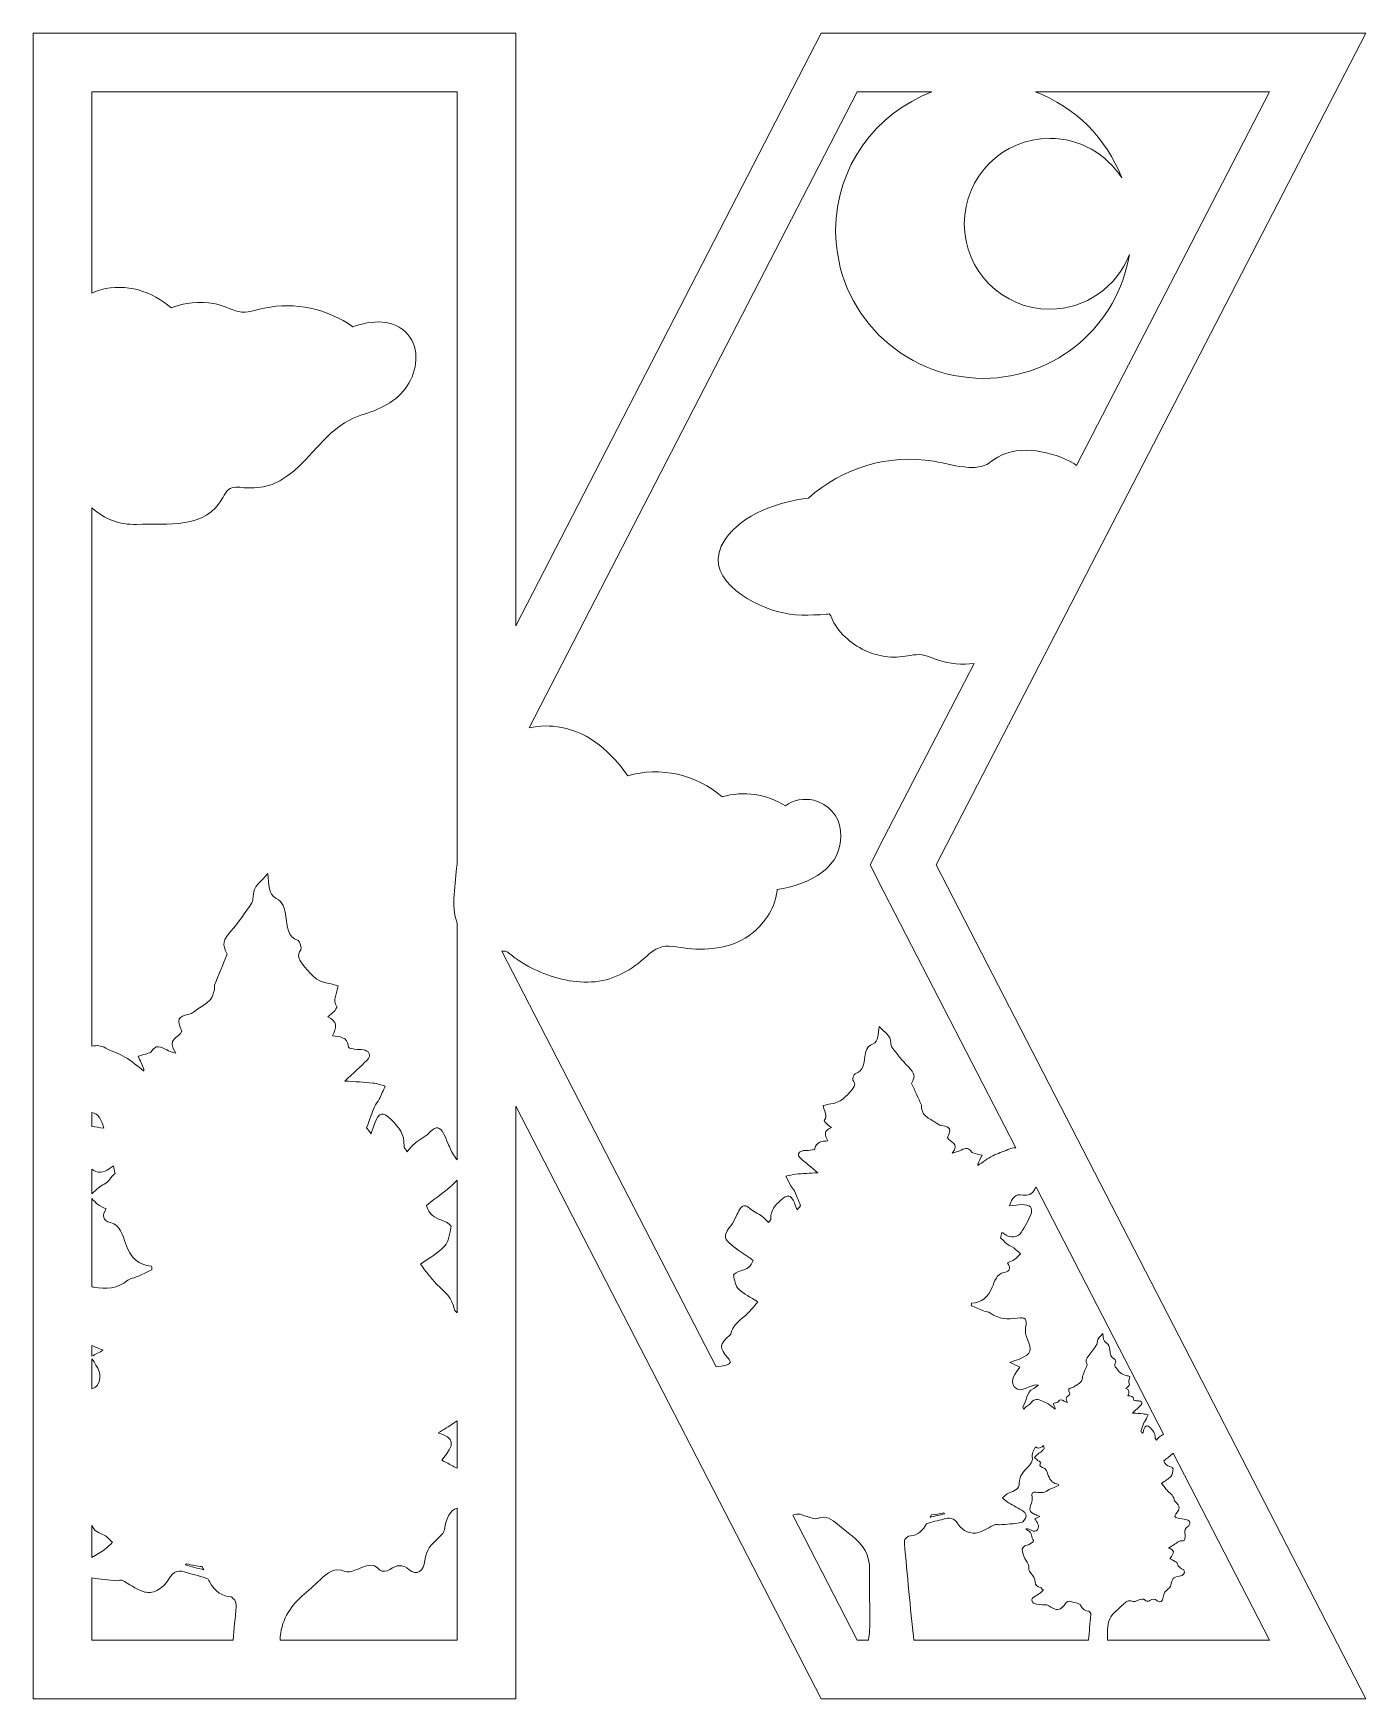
# Model space of a CAD drawing. Header units: millimetres. Extents: x 29 to 185, y -116 to -16.
# Drawn here: x 28.9 to 97, y -112 to -26.9 of the extents above; entities that cross this region are included whole.
import ezdxf

# ---------------------------------------------------------------- set-up
doc = ezdxf.new("R2010")
doc.units = ezdxf.units.MM
doc.header["$MEASUREMENT"] = 0
doc.layers.add('Layer 2', color=7, linetype='Continuous')

msp = doc.modelspace()

# ---------------------------------------------------------------- linework, layer by layer
at = {"layer": 'Layer 2', "lineweight": 0}
msp.add_lwpolyline([(96.972, -26.856), (69.137, -26.856), (53.518, -57.157), (53.518, -26.856), (28.853, -26.856), (28.853, -112.005), (53.518, -112.005), (53.518, -81.703), (69.137, -112.005), (96.972, -112.005), (75.01, -69.371), (96.972, -26.856)], dxfattribs=at)
for points, knots in [([(50.518, -69.339), (50.46, -69.859), (50.405, -70.38), (50.362, -70.901), (50.321, -71.388), (50.365, -71.899), (50.518, -72.36), (50.518, -72.36), (50.518, -84.458), (50.518, -84.458), (50.477, -84.397), (50.431, -84.333), (50.38, -84.266), (50.237, -84.08), (50.153, -83.827), (50.047, -83.601), (49.97, -83.438), (49.915, -83.26), (49.828, -83.106), (49.642, -82.775), (49.448, -82.705), (49.163, -83.011), (48.941, -83.249), (48.641, -83.379), (48.389, -83.582), (48.24, -83.702), (48.117, -83.87), (47.964, -84.037), (47.908, -83.942), (47.8, -83.844), (47.805, -83.756), (47.843, -83.126), (47.527, -82.783), (47.163, -82.414), (46.732, -81.977), (46.537, -81.986), (46.295, -82.612), (46.248, -82.734), (46.212, -82.862), (46.125, -83.125), (45.996, -82.953), (45.908, -82.836), (45.894, -82.818), (46.06, -82.371), (46.167, -82.049), (46.297, -81.741), (46.357, -81.597), (46.47, -81.486), (46.541, -81.347), (46.651, -81.131), (46.744, -80.903), (46.845, -80.68), (46.636, -80.628), (46.429, -80.552), (46.218, -80.529), (45.765, -80.481), (45.31, -80.46), (44.779, -80.423), (45.209, -80.024), (45.576, -79.703), (45.923, -79.354), (46.127, -79.148), (46.051, -78.944), (45.827, -78.85), (45.699, -78.795), (45.546, -78.833), (45.406, -78.81), (45.254, -78.785), (44.984, -78.762), (44.974, -78.694), (44.89, -78.122), (44.519, -78.161), (44.144, -78.122), (44.363, -77.712), (44.418, -77.356), (43.904, -77.15), (44.056, -77.017), (44.15, -76.948), (44.229, -76.861), (44.289, -76.795), (44.384, -76.652), (44.371, -76.633), (44.126, -76.272), (44.406, -75.942), (44.434, -75.555), (44.261, -75.51), (44.113, -75.453), (43.961, -75.436), (43.353, -75.368), (42.951, -74.901), (42.581, -74.394), (42.451, -74.216), (42.313, -73.993), (42.529, -73.716), (42.577, -73.655), (42.475, -73.273), (42.394, -73.246), (41.855, -73.067), (41.826, -72.506), (41.771, -72.029), (41.721, -71.59), (41.61, -71.255), (41.274, -71.091), (40.827, -70.874), (40.931, -70.367), (40.839, -69.816), (40.517, -70.264), (40.076, -70.414), (40.086, -71.021), (40.088, -71.119), (40.077, -71.245), (40.028, -71.314), (39.681, -71.804), (39.351, -72.319), (38.96, -72.756), (38.559, -73.203), (38.49, -73.427), (38.762, -73.946), (38.543, -74.481), (38.328, -74.998), (38.122, -75.521), (38.095, -75.588), (38.136, -75.691), (38.113, -75.763), (38.058, -75.937), (38.017, -76.149), (37.909, -76.261), (37.722, -76.456), (37.49, -76.591), (37.272, -76.741), (37.126, -76.841), (36.979, -76.971), (36.82, -77.005), (36.233, -77.132), (36.174, -77.247), (36.45, -77.876), (36.319, -78.21), (35.616, -78.266), (36.139, -79.007), (35.928, -78.931), (35.794, -78.902), (35.674, -78.837), (35.389, -78.682), (35.112, -78.509), (34.883, -78.94), (34.87, -78.964), (34.833, -78.972), (34.806, -78.981), (34.61, -79.041), (34.414, -79.101), (34.218, -79.16), (34.314, -79.376), (34.414, -79.589), (34.5, -79.81), (34.52, -79.86), (34.489, -79.938), (34.494, -79.9), (34.186, -79.671), (33.875, -79.402), (33.537, -79.199), (33.225, -79.012), (32.872, -78.922), (32.556, -78.743), (32.324, -78.612), (32.081, -78.586), (31.853, -78.646), (31.853, -78.646), (31.853, -51.113), (31.853, -51.113), (32.475, -51.69), (33.267, -51.997), (34.134, -51.964), (35.707, -51.904), (37.656, -52.239), (38.556, -50.578), (38.633, -50.436), (38.701, -50.281), (38.828, -50.183), (39.045, -50.015), (39.35, -50.063), (39.622, -50.089), (42.566, -50.371), (43.166, -47.137), (45.605, -46.386), (46.513, -46.107), (47.43, -45.711), (47.968, -44.888), (48.474, -44.115), (48.642, -42.994), (48, -42.247), (47.292, -41.423), (46.131, -41.523), (45.197, -41.864), (43.88, -40.942), (42.254, -40.578), (40.664, -40.904), (40.23, -40.993), (39.791, -41.19), (39.345, -41.083), (38.91, -40.98), (38.523, -40.745), (38.078, -40.668), (37.357, -40.544), (36.587, -40.623), (35.902, -40.897), (34.926, -40.035), (33.603, -39.621), (32.308, -39.968), (32.153, -40.009), (32.001, -40.066), (31.853, -40.135), (31.853, -40.135), (31.853, -29.856), (31.853, -29.856), (31.853, -29.856), (50.518, -29.856), (50.518, -29.856), (50.518, -29.856), (50.518, -69.339), (50.518, -69.339)], [0, 0, 0, 0, 1, 1, 1, 2, 2, 2, 3, 3, 3, 4, 4, 4, 5, 5, 5, 6, 6, 6, 7, 7, 7, 8, 8, 8, 9, 9, 9, 10, 10, 10, 11, 11, 11, 12, 12, 12, 13, 13, 13, 14, 14, 14, 15, 15, 15, 16, 16, 16, 17, 17, 17, 18, 18, 18, 19, 19, 19, 20, 20, 20, 21, 21, 21, 22, 22, 22, 23, 23, 23, 24, 24, 24, 25, 25, 25, 26, 26, 26, 27, 27, 27, 28, 28, 28, 29, 29, 29, 30, 30, 30, 31, 31, 31, 32, 32, 32, 33, 33, 33, 34, 34, 34, 35, 35, 35, 36, 36, 36, 37, 37, 37, 38, 38, 38, 39, 39, 39, 40, 40, 40, 41, 41, 41, 42, 42, 42, 43, 43, 43, 44, 44, 44, 45, 45, 45, 46, 46, 46, 47, 47, 47, 48, 48, 48, 49, 49, 49, 50, 50, 50, 51, 51, 51, 52, 52, 52, 53, 53, 53, 54, 54, 54, 55, 55, 55, 56, 56, 56, 57, 57, 57, 58, 58, 58, 59, 59, 59, 60, 60, 60, 61, 61, 61, 62, 62, 62, 63, 63, 63, 64, 64, 64, 65, 65, 65, 66, 66, 66, 67, 67, 67, 68, 68, 68, 69, 69, 69, 70, 70, 70, 71, 71, 71, 72, 72, 72, 73, 73, 73, 73]), ([(79.088, -83.838), (78.953, -83.833), (78.815, -83.86), (78.681, -83.927), (78.43, -84.053), (78.15, -84.116), (77.902, -84.248), (77.633, -84.391), (77.387, -84.581), (77.142, -84.743), (77.145, -84.769), (77.121, -84.714), (77.137, -84.679), (77.205, -84.523), (77.285, -84.373), (77.361, -84.221), (77.205, -84.179), (77.049, -84.137), (76.894, -84.094), (76.872, -84.088), (76.843, -84.082), (76.832, -84.066), (76.651, -83.762), (76.43, -83.884), (76.204, -83.993), (76.109, -84.039), (76.002, -84.06), (75.835, -84.113), (76.251, -83.591), (75.691, -83.551), (75.587, -83.316), (75.807, -82.873), (75.76, -82.792), (75.294, -82.702), (75.167, -82.678), (75.05, -82.586), (74.934, -82.516), (74.761, -82.41), (74.577, -82.315), (74.428, -82.178), (74.342, -82.099), (74.31, -81.949), (74.266, -81.827), (74.248, -81.776), (74.28, -81.703), (74.259, -81.656), (74.096, -81.288), (73.925, -80.923), (73.751, -80.546), (73.966, -80.18), (73.912, -80.022), (73.593, -79.707), (73.283, -79.399), (73.02, -79.036), (72.745, -78.691), (72.706, -78.642), (72.697, -78.554), (72.698, -78.484), (72.706, -78.056), (72.356, -77.951), (72.1, -77.635), (72.027, -78.023), (72.11, -78.381), (71.754, -78.534), (71.487, -78.649), (71.399, -78.885), (71.359, -79.195), (71.316, -79.531), (71.293, -79.927), (70.865, -80.053), (70.8, -80.072), (70.719, -80.341), (70.757, -80.384), (70.929, -80.579), (70.819, -80.736), (70.716, -80.862), (70.422, -81.219), (70.103, -81.548), (69.619, -81.596), (69.499, -81.608), (69.381, -81.648), (69.243, -81.68), (69.266, -81.953), (69.488, -82.186), (69.294, -82.44), (69.284, -82.453), (69.359, -82.554), (69.407, -82.6), (69.469, -82.662), (69.544, -82.71), (69.665, -82.804), (69.257, -82.949), (69.3, -83.2), (69.474, -83.489), (69.177, -83.517), (68.882, -83.489), (68.815, -83.892), (68.807, -83.94), (68.592, -83.956), (68.472, -83.974), (68.36, -83.991), (68.239, -83.964), (68.137, -84.002), (67.959, -84.069), (67.899, -84.213), (68.061, -84.357), (68.336, -84.604), (68.628, -84.829), (68.97, -85.111), (68.547, -85.137), (68.186, -85.152), (67.827, -85.186), (67.659, -85.202), (67.494, -85.256), (67.328, -85.292), (67.408, -85.449), (67.483, -85.61), (67.57, -85.762), (67.626, -85.86), (67.716, -85.938), (67.764, -86.04), (67.867, -86.257), (67.952, -86.484), (68.083, -86.799), (68.072, -86.812), (68.003, -86.894), (67.9, -87.015), (67.831, -86.83), (67.802, -86.74), (67.765, -86.654), (67.573, -86.213), (67.418, -86.207), (67.075, -86.514), (66.786, -86.774), (66.535, -87.016), (66.565, -87.46), (66.569, -87.522), (66.484, -87.592), (66.439, -87.658), (66.317, -87.541), (66.22, -87.422), (66.101, -87.337), (65.901, -87.195), (65.663, -87.103), (65.487, -86.935), (65.26, -86.719), (65.106, -86.769), (64.958, -87.002), (64.889, -87.111), (64.845, -87.236), (64.784, -87.351), (64.7, -87.51), (64.633, -87.688), (64.519, -87.82), (64.195, -88.193), (64.135, -88.45), (64.443, -88.721), (64.82, -89.051), (65.252, -89.309), (65.654, -89.594), (65.55, -89.91), (65.326, -90.056), (65.027, -90.129), (64.887, -90.163), (64.646, -90.303), (64.655, -90.356), (64.697, -90.601), (64.752, -90.901), (64.911, -91.055), (65.179, -91.315), (65.529, -91.479), (65.893, -91.715), (65.764, -91.867), (65.665, -91.99), (65.559, -92.106), (65.452, -92.223), (65.347, -92.344), (65.226, -92.443), (64.92, -92.694), (64.595, -92.924), (64.514, -93.369), (64.51, -93.386), (64.478, -93.397), (64.461, -93.413), (63.915, -93.898), (63.908, -94.039), (64.387, -94.611), (64.436, -94.67), (64.508, -94.785), (64.488, -94.815), (64.444, -94.883), (64.354, -94.942), (64.275, -94.957), (64.105, -94.987), (63.935, -95.01), (63.765, -95.034), (63.765, -95.034), (56.185, -80.329), (56.185, -80.329), (56.185, -80.329), (52.811, -73.784), (52.811, -73.784), (52.876, -73.775), (52.941, -73.772), (52.997, -73.793), (53.194, -73.865), (53.391, -74.07), (53.558, -74.184), (53.787, -74.34), (54.023, -74.483), (54.269, -74.612), (55.165, -75.08), (56.181, -75.383), (57.198, -75.368), (58.244, -75.353), (59.136, -74.946), (59.928, -74.286), (60.201, -74.059), (60.477, -73.769), (60.808, -73.625), (61.271, -73.425), (61.808, -73.595), (62.284, -73.645), (63.448, -73.768), (64.67, -73.619), (65.609, -72.866), (66.291, -72.318), (66.802, -71.506), (66.886, -70.631), (68.496, -70.403), (70.337, -69.51), (70.122, -67.615), (70.035, -66.849), (69.504, -66.25), (68.754, -66.072), (68.24, -65.95), (67.699, -66.052), (67.301, -66.362), (66.345, -65.742), (65.173, -65.585), (64.067, -65.892), (62.772, -64.742), (60.9, -64.336), (59.24, -64.82), (58.435, -63.636), (57.289, -62.617), (55.851, -62.341), (55.304, -62.237), (54.745, -62.251), (54.208, -62.367), (54.208, -62.367), (56.185, -58.531), (56.185, -58.531), (56.185, -58.531), (70.966, -29.856), (70.966, -29.856), (70.966, -29.856), (74.797, -29.856), (74.797, -29.856), (71.924, -30.928), (69.874, -33.689), (69.874, -36.935), (69.874, -41.112), (73.26, -44.498), (77.436, -44.498), (81.192, -44.498), (84.299, -41.758), (84.889, -38.169), (84.257, -39.803), (82.675, -40.963), (80.818, -40.963), (78.406, -40.963), (76.45, -39.007), (76.45, -36.595), (76.45, -34.182), (78.406, -32.226), (80.818, -32.226), (82.365, -32.226), (83.722, -33.033), (84.498, -34.247), (83.726, -32.222), (82.111, -30.617), (80.083, -29.856), (80.083, -29.856), (92.046, -29.856), (92.046, -29.856), (92.046, -29.856), (82.18, -48.954), (82.18, -48.954), (82.142, -48.915), (82.099, -48.879), (82.048, -48.85), (80.953, -48.233), (79.317, -47.868), (78.164, -48.522), (77.94, -48.649), (77.746, -48.832), (77.509, -48.936), (77.245, -49.051), (76.948, -49.061), (76.665, -49.047), (76.063, -49.018), (75.477, -48.834), (74.885, -48.737), (72.572, -48.357), (70.218, -49.06), (68.485, -50.619), (66.947, -50.799), (65.118, -51.439), (64.224, -52.731), (62.947, -54.575), (65.382, -55.998), (66.889, -56.417), (67.728, -56.65), (68.543, -56.625), (69.399, -56.557), (69.432, -56.555), (69.497, -56.541), (69.548, -56.541), (69.55, -56.544), (69.549, -56.546), (69.557, -56.553), (69.659, -56.646), (69.713, -56.87), (69.783, -56.992), (69.987, -57.344), (70.271, -57.668), (70.588, -57.922), (71.231, -58.436), (72.021, -58.738), (72.847, -58.753), (73.235, -58.76), (73.61, -58.658), (73.994, -58.625), (74.403, -58.591), (74.747, -58.791), (75.127, -58.91), (75.719, -59.095), (76.34, -59.144), (76.95, -59.079), (76.95, -59.079), (72.344, -67.994), (72.344, -67.994), (72.344, -67.994), (71.634, -69.369), (71.634, -69.369), (71.634, -69.369), (72.343, -70.745), (72.343, -70.745), (72.343, -70.745), (79.088, -83.838), (79.088, -83.838)], [0, 0, 0, 0, 1, 1, 1, 2, 2, 2, 3, 3, 3, 4, 4, 4, 5, 5, 5, 6, 6, 6, 7, 7, 7, 8, 8, 8, 9, 9, 9, 10, 10, 10, 11, 11, 11, 12, 12, 12, 13, 13, 13, 14, 14, 14, 15, 15, 15, 16, 16, 16, 17, 17, 17, 18, 18, 18, 19, 19, 19, 20, 20, 20, 21, 21, 21, 22, 22, 22, 23, 23, 23, 24, 24, 24, 25, 25, 25, 26, 26, 26, 27, 27, 27, 28, 28, 28, 29, 29, 29, 30, 30, 30, 31, 31, 31, 32, 32, 32, 33, 33, 33, 34, 34, 34, 35, 35, 35, 36, 36, 36, 37, 37, 37, 38, 38, 38, 39, 39, 39, 40, 40, 40, 41, 41, 41, 42, 42, 42, 43, 43, 43, 44, 44, 44, 45, 45, 45, 46, 46, 46, 47, 47, 47, 48, 48, 48, 49, 49, 49, 50, 50, 50, 51, 51, 51, 52, 52, 52, 53, 53, 53, 54, 54, 54, 55, 55, 55, 56, 56, 56, 57, 57, 57, 58, 58, 58, 59, 59, 59, 60, 60, 60, 61, 61, 61, 62, 62, 62, 63, 63, 63, 64, 64, 64, 65, 65, 65, 66, 66, 66, 67, 67, 67, 68, 68, 68, 69, 69, 69, 70, 70, 70, 71, 71, 71, 72, 72, 72, 73, 73, 73, 74, 74, 74, 75, 75, 75, 76, 76, 76, 77, 77, 77, 78, 78, 78, 79, 79, 79, 80, 80, 80, 81, 81, 81, 82, 82, 82, 83, 83, 83, 84, 84, 84, 85, 85, 85, 86, 86, 86, 87, 87, 87, 88, 88, 88, 89, 89, 89, 90, 90, 90, 91, 91, 91, 92, 92, 92, 93, 93, 93, 94, 94, 94, 95, 95, 95, 96, 96, 96, 97, 97, 97, 98, 98, 98, 99, 99, 99, 100, 100, 100, 101, 101, 101, 102, 102, 102, 103, 103, 103, 104, 104, 104, 105, 105, 105, 106, 106, 106, 107, 107, 107, 108, 108, 108, 109, 109, 109, 110, 110, 110, 111, 111, 111, 112, 112, 112, 113, 113, 113, 114, 114, 114, 115, 115, 115, 116, 116, 116, 117, 117, 117, 117]), ([(31.853, -82.032), (32.16, -82.08), (32.324, -82.366), (32.458, -82.837), (32.236, -82.807), (32.041, -82.767), (31.853, -82.748), (31.853, -82.748), (31.853, -82.032), (31.853, -82.032)], [0, 0, 0, 0, 1, 1, 1, 2, 2, 2, 3, 3, 3, 3]), ([(31.853, -84.93), (32.101, -85.14), (32.468, -85.138), (32.741, -84.904), (32.809, -84.846), (32.877, -84.797), (32.945, -84.756), (32.972, -84.889), (33, -85.021), (33.032, -85.153), (32.937, -85.232), (32.844, -85.335), (32.746, -85.469), (32.608, -85.659), (32.365, -85.737), (32.181, -85.885), (32.066, -85.978), (31.96, -86.086), (31.853, -86.193), (31.853, -86.193), (31.853, -84.93), (31.853, -84.93)], [0, 0, 0, 0, 1, 1, 1, 2, 2, 2, 3, 3, 3, 4, 4, 4, 5, 5, 5, 6, 6, 6, 7, 7, 7, 7]), ([(50.518, -92.27), (50.495, -92.246), (50.478, -92.227), (50.454, -92.202), (50.432, -92.18), (50.391, -92.164), (50.387, -92.139), (50.285, -91.508), (49.876, -91.182), (49.491, -90.826), (49.339, -90.685), (49.206, -90.513), (49.071, -90.347), (48.938, -90.183), (48.814, -90.009), (48.651, -89.793), (49.11, -89.458), (49.55, -89.225), (49.887, -88.857), (50.087, -88.638), (50.156, -88.213), (50.209, -87.864), (50.22, -87.789), (49.917, -87.59), (49.741, -87.542), (49.364, -87.439), (49.082, -87.232), (48.952, -86.784), (49.458, -86.38), (50.002, -86.013), (50.476, -85.544), (50.492, -85.528), (50.503, -85.512), (50.518, -85.496), (50.518, -85.496), (50.518, -92.27), (50.518, -92.27)], [0, 0, 0, 0, 1, 1, 1, 2, 2, 2, 3, 3, 3, 4, 4, 4, 5, 5, 5, 6, 6, 6, 7, 7, 7, 8, 8, 8, 9, 9, 9, 10, 10, 10, 11, 11, 11, 12, 12, 12, 12]), ([(79.457, -86.252), (79.704, -86.299), (79.93, -86.225), (80.05, -85.946), (80.065, -85.911), (80.095, -85.883), (80.127, -85.857), (80.127, -85.857), (86.628, -98.477), (86.628, -98.477), (86.565, -98.521), (86.498, -98.563), (86.437, -98.612), (86.38, -98.658), (86.333, -98.723), (86.274, -98.787), (86.252, -98.75), (86.211, -98.713), (86.213, -98.679), (86.227, -98.437), (86.106, -98.305), (85.966, -98.163), (85.801, -97.996), (85.726, -97.999), (85.633, -98.239), (85.615, -98.286), (85.601, -98.335), (85.568, -98.436), (85.518, -98.37), (85.485, -98.326), (85.479, -98.319), (85.543, -98.147), (85.584, -98.023), (85.634, -97.905), (85.657, -97.849), (85.7, -97.807), (85.727, -97.753), (85.77, -97.671), (85.806, -97.583), (85.844, -97.497), (85.764, -97.477), (85.684, -97.448), (85.603, -97.439), (85.429, -97.421), (85.255, -97.413), (85.051, -97.399), (85.216, -97.245), (85.357, -97.122), (85.49, -96.988), (85.568, -96.909), (85.539, -96.831), (85.453, -96.794), (85.404, -96.774), (85.345, -96.788), (85.292, -96.779), (85.233, -96.769), (85.129, -96.761), (85.125, -96.734), (85.093, -96.515), (84.951, -96.53), (84.807, -96.515), (84.891, -96.358), (84.912, -96.221), (84.715, -96.142), (84.773, -96.09), (84.809, -96.064), (84.84, -96.031), (84.862, -96.005), (84.899, -95.95), (84.894, -95.943), (84.8, -95.805), (84.907, -95.678), (84.918, -95.529), (84.852, -95.512), (84.795, -95.49), (84.737, -95.483), (84.503, -95.457), (84.349, -95.278), (84.207, -95.083), (84.157, -95.015), (84.104, -94.929), (84.187, -94.823), (84.205, -94.8), (84.166, -94.653), (84.135, -94.643), (83.928, -94.574), (83.917, -94.358), (83.896, -94.175), (83.876, -94.006), (83.834, -93.878), (83.705, -93.815), (83.533, -93.731), (83.573, -93.536), (83.538, -93.325), (83.414, -93.497), (83.245, -93.555), (83.248, -93.788), (83.249, -93.826), (83.245, -93.874), (83.226, -93.9), (83.093, -94.089), (82.966, -94.286), (82.816, -94.454), (82.662, -94.626), (82.636, -94.712), (82.74, -94.911), (82.656, -95.117), (82.573, -95.315), (82.494, -95.516), (82.484, -95.542), (82.499, -95.582), (82.491, -95.609), (82.469, -95.676), (82.454, -95.757), (82.412, -95.8), (82.34, -95.875), (82.252, -95.927), (82.168, -95.985), (82.112, -96.023), (82.055, -96.073), (81.994, -96.086), (81.769, -96.135), (81.746, -96.179), (81.852, -96.421), (81.802, -96.549), (81.532, -96.57), (81.733, -96.855), (81.652, -96.826), (81.6, -96.815), (81.554, -96.789), (81.445, -96.73), (81.338, -96.664), (81.25, -96.829), (81.245, -96.838), (81.231, -96.841), (81.221, -96.845), (81.145, -96.868), (81.07, -96.891), (80.995, -96.914), (81.032, -96.997), (81.07, -97.078), (81.103, -97.163), (81.111, -97.182), (81.099, -97.212), (81.101, -97.198), (80.982, -97.11), (80.863, -97.006), (80.733, -96.929), (80.613, -96.857), (80.478, -96.822), (80.357, -96.754), (80.168, -96.646), (79.957, -96.716), (79.832, -96.915), (79.789, -96.984), (79.699, -97.011), (79.631, -97.058), (79.571, -97.099), (79.527, -97.15), (79.494, -97.205), (79.493, -97.205), (79.491, -97.204), (79.49, -97.203), (79.462, -97.188), (79.436, -97.099), (79.451, -97.079), (79.66, -96.793), (79.591, -96.328), (79.98, -96.157), (80.059, -96.122), (80.124, -96.053), (80.24, -95.966), (79.779, -95.89), (79.432, -96.454), (79.012, -96.075), (78.754, -95.672), (79.06, -95.401), (79.289, -95.049), (79.109, -94.965), (78.954, -94.892), (78.787, -94.814), (78.955, -94.75), (79.125, -94.695), (79.289, -94.623), (79.901, -94.352), (79.934, -94.231), (79.661, -93.582), (79.592, -93.417), (79.556, -93.204), (79.587, -93.03), (79.664, -92.589), (79.587, -92.474), (79.156, -92.543), (78.669, -92.621), (78.21, -92.595), (77.785, -92.289), (77.687, -92.218), (77.546, -92.218), (77.43, -92.173), (77.219, -92.091), (77.012, -91.998), (76.804, -91.91), (76.808, -91.867), (76.813, -91.824), (76.817, -91.781), (77.348, -91.746), (77.664, -91.49), (77.88, -90.958), (77.985, -90.699), (78.096, -90.279), (78.492, -90.211), (78.823, -90.153), (78.827, -89.958), (78.665, -89.713), (78.786, -89.66), (78.911, -89.627), (79.013, -89.555), (79.129, -89.473), (79.224, -89.356), (79.328, -89.255), (79.212, -89.156), (79.102, -89.048), (78.979, -88.961), (78.833, -88.856), (78.64, -88.802), (78.53, -88.667), (78.453, -88.573), (78.379, -88.5), (78.304, -88.445), (78.329, -88.352), (78.351, -88.259), (78.372, -88.165), (78.426, -88.194), (78.48, -88.228), (78.534, -88.269), (78.8, -88.471), (79.181, -88.432), (79.358, -88.167), (79.553, -87.876), (79.718, -87.559), (79.864, -87.237), (79.911, -87.133), (79.901, -86.918), (79.835, -86.858), (79.735, -86.768), (79.562, -86.742), (79.419, -86.74), (79.213, -86.738), (79.007, -86.783), (78.76, -86.812), (78.894, -86.392), (79.064, -86.177), (79.457, -86.252)], [0, 0, 0, 0, 1, 1, 1, 2, 2, 2, 3, 3, 3, 4, 4, 4, 5, 5, 5, 6, 6, 6, 7, 7, 7, 8, 8, 8, 9, 9, 9, 10, 10, 10, 11, 11, 11, 12, 12, 12, 13, 13, 13, 14, 14, 14, 15, 15, 15, 16, 16, 16, 17, 17, 17, 18, 18, 18, 19, 19, 19, 20, 20, 20, 21, 21, 21, 22, 22, 22, 23, 23, 23, 24, 24, 24, 25, 25, 25, 26, 26, 26, 27, 27, 27, 28, 28, 28, 29, 29, 29, 30, 30, 30, 31, 31, 31, 32, 32, 32, 33, 33, 33, 34, 34, 34, 35, 35, 35, 36, 36, 36, 37, 37, 37, 38, 38, 38, 39, 39, 39, 40, 40, 40, 41, 41, 41, 42, 42, 42, 43, 43, 43, 44, 44, 44, 45, 45, 45, 46, 46, 46, 47, 47, 47, 48, 48, 48, 49, 49, 49, 50, 50, 50, 51, 51, 51, 52, 52, 52, 53, 53, 53, 54, 54, 54, 55, 55, 55, 56, 56, 56, 57, 57, 57, 58, 58, 58, 59, 59, 59, 60, 60, 60, 61, 61, 61, 62, 62, 62, 63, 63, 63, 64, 64, 64, 65, 65, 65, 66, 66, 66, 67, 67, 67, 68, 68, 68, 69, 69, 69, 70, 70, 70, 71, 71, 71, 72, 72, 72, 73, 73, 73, 74, 74, 74, 75, 75, 75, 76, 76, 76, 77, 77, 77, 78, 78, 78, 79, 79, 79, 80, 80, 80, 81, 81, 81, 82, 82, 82, 83, 83, 83, 84, 84, 84, 84]), ([(31.853, -86.43), (31.944, -86.538), (32.035, -86.645), (32.139, -86.728), (32.267, -86.83), (32.425, -86.877), (32.577, -86.952), (32.373, -87.3), (32.378, -87.577), (32.794, -87.659), (33.293, -87.756), (33.433, -88.351), (33.565, -88.72), (33.836, -89.473), (34.234, -89.837), (34.902, -89.887), (34.908, -89.948), (34.913, -90.009), (34.919, -90.07), (34.657, -90.195), (34.396, -90.326), (34.131, -90.443), (33.985, -90.507), (33.808, -90.507), (33.684, -90.607), (33.15, -91.042), (32.571, -91.079), (31.959, -90.968), (31.92, -90.961), (31.888, -90.958), (31.853, -90.954), (31.853, -90.954), (31.853, -86.43), (31.853, -86.43)], [0, 0, 0, 0, 1, 1, 1, 2, 2, 2, 3, 3, 3, 4, 4, 4, 5, 5, 5, 6, 6, 6, 7, 7, 7, 8, 8, 8, 9, 9, 9, 10, 10, 10, 11, 11, 11, 11]), ([(31.853, -93.946), (32.04, -94.035), (32.233, -94.108), (32.424, -94.189), (32.233, -94.29), (32.053, -94.385), (31.853, -94.491), (31.853, -94.491), (31.853, -93.946), (31.853, -93.946)], [0, 0, 0, 0, 1, 1, 1, 2, 2, 2, 3, 3, 3, 3]), ([(31.853, -94.624), (32.13, -95.075), (32.443, -95.446), (32.14, -95.979), (32.042, -96.079), (31.947, -96.133), (31.853, -96.155), (31.853, -96.155), (31.853, -94.624), (31.853, -94.624)], [0, 0, 0, 0, 1, 1, 1, 2, 2, 2, 3, 3, 3, 3]), ([(50.518, -100.221), (50.448, -100.185), (50.373, -100.152), (50.311, -100.117), (50.133, -100.014), (49.95, -99.925), (49.739, -99.815), (50.433, -98.967), (50.401, -98.678), (49.552, -98.411), (49.859, -98.222), (50.09, -98.084), (50.317, -97.939), (50.385, -97.895), (50.451, -97.848), (50.518, -97.802), (50.518, -97.802), (50.518, -100.221), (50.518, -100.221)], [0, 0, 0, 0, 1, 1, 1, 2, 2, 2, 3, 3, 3, 4, 4, 4, 5, 5, 5, 6, 6, 6, 6]), ([(82.805, -109.005), (82.805, -109.005), (73.87, -109.005), (73.87, -109.005), (73.869, -108.994), (73.865, -108.984), (73.864, -108.974), (73.689, -107.336), (73.541, -105.696), (73.389, -104.056), (73.381, -103.978), (73.39, -103.857), (73.436, -103.82), (73.487, -103.779), (73.539, -103.737), (73.59, -103.695), (73.915, -103.692), (74.246, -103.529), (74.466, -103.151), (74.483, -103.123), (74.498, -103.093), (74.514, -103.065), (74.789, -102.95), (75.097, -102.91), (75.386, -102.822), (75.688, -102.73), (75.931, -102.747), (76.128, -103.068), (76.234, -103.241), (76.419, -103.392), (76.6, -103.471), (76.767, -103.544), (76.993, -103.564), (77.164, -103.509), (77.464, -103.411), (77.74, -103.233), (78.031, -103.101), (78.085, -103.077), (78.163, -103.124), (78.228, -103.119), (78.611, -103.085), (78.997, -103.066), (79.375, -102.995), (79.474, -102.976), (79.574, -102.804), (79.619, -102.68), (79.641, -102.621), (79.556, -102.473), (79.484, -102.427), (79.234, -102.267), (78.966, -102.14), (78.713, -101.987), (78.6, -101.919), (78.504, -101.82), (78.401, -101.735), (78.513, -101.648), (78.614, -101.529), (78.739, -101.482), (78.986, -101.388), (79.266, -101.294), (79.262, -100.986), (79.258, -100.584), (79.485, -100.384), (79.715, -100.147), (79.822, -100.036), (79.96, -99.85), (79.938, -99.729), (79.891, -99.472), (79.979, -99.3), (80.095, -99.134), (80.19, -99.208), (80.325, -99.207), (80.428, -99.12), (80.454, -99.097), (80.48, -99.079), (80.506, -99.063), (80.516, -99.114), (80.527, -99.165), (80.539, -99.215), (80.503, -99.245), (80.467, -99.285), (80.43, -99.337), (80.376, -99.41), (80.283, -99.439), (80.213, -99.496), (80.153, -99.544), (80.1, -99.603), (80.044, -99.657), (80.094, -99.712), (80.14, -99.775), (80.196, -99.82), (80.245, -99.859), (80.306, -99.877), (80.364, -99.906), (80.286, -100.04), (80.288, -100.146), (80.448, -100.177), (80.64, -100.215), (80.693, -100.443), (80.744, -100.585), (80.848, -100.874), (81.001, -101.014), (81.258, -101.033), (81.26, -101.057), (81.262, -101.08), (81.264, -101.104), (81.163, -101.152), (81.063, -101.202), (80.962, -101.247), (80.905, -101.272), (80.837, -101.271), (80.79, -101.31), (80.585, -101.477), (80.362, -101.491), (80.127, -101.448), (79.919, -101.411), (79.882, -101.473), (79.919, -101.714), (79.934, -101.809), (79.916, -101.924), (79.883, -102.014), (79.751, -102.368), (79.767, -102.434), (80.063, -102.582), (80.142, -102.621), (80.224, -102.651), (80.306, -102.686), (80.225, -102.728), (80.15, -102.768), (80.063, -102.814), (80.174, -103.006), (80.322, -103.153), (80.197, -103.373), (79.994, -103.58), (79.826, -103.272), (79.603, -103.314), (79.659, -103.361), (79.691, -103.399), (79.729, -103.418), (79.917, -103.511), (79.884, -103.764), (79.985, -103.92), (79.992, -103.931), (79.979, -103.98), (79.966, -103.988), (79.862, -104.05), (79.76, -104.136), (79.65, -104.157), (79.486, -104.189), (79.374, -104.306), (79.419, -104.497), (79.455, -104.65), (79.524, -104.8), (79.603, -104.929), (79.685, -105.063), (79.781, -105.168), (79.749, -105.364), (79.738, -105.43), (79.805, -105.531), (79.857, -105.592), (79.968, -105.721), (80.078, -105.83), (80.076, -106.049), (80.074, -106.217), (80.21, -106.268), (80.329, -106.319), (80.389, -106.345), (80.438, -106.41), (80.492, -106.457), (80.442, -106.503), (80.396, -106.557), (80.342, -106.594), (80.219, -106.678), (80.089, -106.747), (79.969, -106.834), (79.934, -106.859), (79.893, -106.94), (79.903, -106.972), (79.925, -107.04), (79.973, -107.134), (80.022, -107.144), (80.204, -107.182), (80.39, -107.193), (80.576, -107.211), (80.607, -107.214), (80.645, -107.188), (80.671, -107.201), (80.812, -107.273), (80.945, -107.371), (81.09, -107.424), (81.173, -107.454), (81.282, -107.443), (81.363, -107.403), (81.45, -107.36), (81.54, -107.278), (81.591, -107.184), (81.686, -107.008), (81.803, -106.999), (81.949, -107.049), (82.089, -107.097), (82.238, -107.119), (82.371, -107.182), (82.379, -107.197), (82.386, -107.213), (82.394, -107.229), (82.501, -107.435), (82.66, -107.523), (82.817, -107.525), (82.842, -107.548), (82.867, -107.571), (82.892, -107.593), (82.914, -107.614), (82.918, -107.679), (82.915, -107.722), (82.879, -108.15), (82.841, -108.577), (82.805, -109.005)], [0, 0, 0, 0, 1, 1, 1, 2, 2, 2, 3, 3, 3, 4, 4, 4, 5, 5, 5, 6, 6, 6, 7, 7, 7, 8, 8, 8, 9, 9, 9, 10, 10, 10, 11, 11, 11, 12, 12, 12, 13, 13, 13, 14, 14, 14, 15, 15, 15, 16, 16, 16, 17, 17, 17, 18, 18, 18, 19, 19, 19, 20, 20, 20, 21, 21, 21, 22, 22, 22, 23, 23, 23, 24, 24, 24, 25, 25, 25, 26, 26, 26, 27, 27, 27, 28, 28, 28, 29, 29, 29, 30, 30, 30, 31, 31, 31, 32, 32, 32, 33, 33, 33, 34, 34, 34, 35, 35, 35, 36, 36, 36, 37, 37, 37, 38, 38, 38, 39, 39, 39, 40, 40, 40, 41, 41, 41, 42, 42, 42, 43, 43, 43, 44, 44, 44, 45, 45, 45, 46, 46, 46, 47, 47, 47, 48, 48, 48, 49, 49, 49, 50, 50, 50, 51, 51, 51, 52, 52, 52, 53, 53, 53, 54, 54, 54, 55, 55, 55, 56, 56, 56, 57, 57, 57, 58, 58, 58, 59, 59, 59, 60, 60, 60, 61, 61, 61, 62, 62, 62, 63, 63, 63, 64, 64, 64, 65, 65, 65, 66, 66, 66, 67, 67, 67, 68, 68, 68, 69, 69, 69, 70, 70, 70, 71, 71, 71, 72, 72, 72, 72]), ([(87.133, -99.456), (87.133, -99.456), (92.052, -109.005), (92.052, -109.005), (92.052, -109.005), (83.776, -109.005), (83.776, -109.005), (83.778, -108.831), (83.782, -108.657), (83.777, -108.483), (83.764, -108.047), (83.938, -107.758), (84.208, -107.517), (84.328, -107.41), (84.448, -107.305), (84.565, -107.194), (84.711, -107.054), (84.854, -106.941), (85.061, -107.03), (85.131, -107.06), (85.231, -107.011), (85.313, -106.981), (85.458, -106.929), (85.595, -106.836), (85.74, -107.001), (85.774, -107.04), (85.885, -107.029), (85.937, -106.992), (86.071, -106.896), (86.182, -106.883), (86.317, -106.998), (86.455, -107.117), (86.607, -107.021), (86.622, -106.817), (86.638, -106.607), (86.755, -106.495), (86.88, -106.382), (86.93, -106.336), (86.993, -106.277), (87.005, -106.212), (87.068, -105.875), (87.147, -105.775), (87.434, -105.745), (87.552, -105.732), (87.655, -105.7), (87.701, -105.558), (87.713, -105.521), (87.693, -105.428), (87.673, -105.421), (87.513, -105.365), (87.39, -105.276), (87.332, -105.071), (87.317, -105.019), (87.231, -104.994), (87.175, -104.962), (87.107, -104.923), (87.037, -104.889), (86.956, -104.846), (87.222, -104.52), (87.21, -104.41), (86.884, -104.307), (87.002, -104.234), (87.09, -104.181), (87.178, -104.126), (87.258, -104.074), (87.335, -104.013), (87.417, -103.969), (87.463, -103.944), (87.519, -103.931), (87.57, -103.935), (87.691, -103.942), (87.746, -103.885), (87.736, -103.738), (87.732, -103.679), (87.74, -103.618), (87.731, -103.56), (87.707, -103.393), (87.735, -103.277), (87.886, -103.208), (87.937, -103.185), (87.983, -103.059), (87.98, -102.983), (87.978, -102.936), (87.883, -102.87), (87.823, -102.855), (87.657, -102.814), (87.487, -102.798), (87.32, -102.764), (87.282, -102.756), (87.238, -102.724), (87.217, -102.686), (87.208, -102.67), (87.242, -102.607), (87.266, -102.575), (87.498, -102.263), (87.494, -102.187), (87.23, -101.922), (87.222, -101.914), (87.206, -101.908), (87.205, -101.898), (87.165, -101.656), (87.008, -101.531), (86.86, -101.394), (86.802, -101.34), (86.751, -101.274), (86.699, -101.21), (86.648, -101.147), (86.6, -101.08), (86.538, -100.997), (86.714, -100.869), (86.883, -100.779), (87.012, -100.638), (87.089, -100.554), (87.116, -100.39), (87.136, -100.256), (87.141, -100.228), (87.024, -100.151), (86.957, -100.133), (86.812, -100.093), (86.703, -100.014), (86.654, -99.841), (86.812, -99.715), (86.978, -99.593), (87.133, -99.456)], [0, 0, 0, 0, 1, 1, 1, 2, 2, 2, 3, 3, 3, 4, 4, 4, 5, 5, 5, 6, 6, 6, 7, 7, 7, 8, 8, 8, 9, 9, 9, 10, 10, 10, 11, 11, 11, 12, 12, 12, 13, 13, 13, 14, 14, 14, 15, 15, 15, 16, 16, 16, 17, 17, 17, 18, 18, 18, 19, 19, 19, 20, 20, 20, 21, 21, 21, 22, 22, 22, 23, 23, 23, 24, 24, 24, 25, 25, 25, 26, 26, 26, 27, 27, 27, 28, 28, 28, 29, 29, 29, 30, 30, 30, 31, 31, 31, 32, 32, 32, 33, 33, 33, 34, 34, 34, 35, 35, 35, 36, 36, 36, 37, 37, 37, 38, 38, 38, 39, 39, 39, 40, 40, 40, 41, 41, 41, 41]), ([(50.518, -109.005), (50.518, -109.005), (41.469, -109.005), (41.469, -109.005), (41.513, -108.025), (41.941, -107.343), (42.584, -106.769), (42.896, -106.491), (43.21, -106.218), (43.514, -105.928), (43.895, -105.565), (44.267, -105.271), (44.805, -105.502), (44.989, -105.58), (45.248, -105.451), (45.461, -105.374), (45.839, -105.237), (46.195, -104.996), (46.574, -105.426), (46.663, -105.528), (46.952, -105.498), (47.087, -105.402), (47.435, -105.153), (47.725, -105.118), (48.076, -105.418), (48.436, -105.727), (48.831, -105.478), (48.871, -104.946), (48.912, -104.401), (49.215, -104.109), (49.541, -103.814), (49.672, -103.695), (49.836, -103.54), (49.867, -103.37), (49.99, -102.713), (50.137, -102.403), (50.518, -102.255), (50.518, -102.255), (50.518, -109.005), (50.518, -109.005)], [0, 0, 0, 0, 1, 1, 1, 2, 2, 2, 3, 3, 3, 4, 4, 4, 5, 5, 5, 6, 6, 6, 7, 7, 7, 8, 8, 8, 9, 9, 9, 10, 10, 10, 11, 11, 11, 12, 12, 12, 13, 13, 13, 13]), ([(71.617, -108.329), (71.612, -108.555), (71.587, -108.78), (71.556, -109.005), (71.556, -109.005), (70.966, -109.005), (70.966, -109.005), (70.966, -109.005), (67.68, -102.629), (67.68, -102.629), (67.931, -102.483), (68.173, -102.615), (68.428, -102.696), (68.597, -102.751), (68.803, -102.842), (68.949, -102.786), (69.377, -102.624), (69.672, -102.831), (69.975, -103.087), (70.216, -103.291), (70.466, -103.484), (70.713, -103.68), (71.272, -104.122), (71.631, -104.653), (71.605, -105.453), (71.573, -106.41), (71.639, -107.371), (71.617, -108.329)], [0, 0, 0, 0, 1, 1, 1, 2, 2, 2, 3, 3, 3, 4, 4, 4, 5, 5, 5, 6, 6, 6, 7, 7, 7, 8, 8, 8, 9, 9, 9, 9]), ([(74.701, -102.728), (74.722, -102.688), (74.743, -102.648), (74.765, -102.609), (74.979, -102.591), (75.191, -102.559), (75.4, -102.509), (75.417, -102.524), (75.434, -102.537), (75.453, -102.552), (75.193, -102.613), (74.96, -102.667), (74.701, -102.728)], [0, 0, 0, 0, 1, 1, 1, 2, 2, 2, 3, 3, 3, 4, 4, 4, 4]), ([(31.853, -103.137), (31.938, -103.426), (32.224, -103.54), (32.483, -103.651), (32.641, -103.718), (32.769, -103.887), (32.91, -104.01), (32.779, -104.13), (32.659, -104.271), (32.517, -104.367), (32.299, -104.515), (32.075, -104.65), (31.853, -104.791), (31.853, -104.791), (31.853, -103.137), (31.853, -103.137)], [0, 0, 0, 0, 1, 1, 1, 2, 2, 2, 3, 3, 3, 4, 4, 4, 5, 5, 5, 5]), ([(39.217, -107.303), (39.171, -107.87), (39.123, -108.437), (39.077, -109.005), (39.077, -109.005), (31.853, -109.005), (31.853, -109.005), (31.853, -109.005), (31.853, -105.828), (31.853, -105.828), (32.274, -105.902), (32.701, -105.931), (33.126, -105.973), (33.208, -105.981), (33.307, -105.913), (33.374, -105.948), (33.741, -106.135), (34.088, -106.388), (34.466, -106.526), (34.682, -106.605), (34.965, -106.576), (35.176, -106.473), (35.404, -106.36), (35.636, -106.147), (35.77, -105.902), (36.018, -105.445), (36.323, -105.421), (36.704, -105.552), (37.067, -105.676), (37.455, -105.734), (37.801, -105.897), (37.822, -105.937), (37.84, -105.979), (37.861, -106.019), (38.139, -106.555), (38.554, -106.786), (38.964, -106.79), (39.028, -106.85), (39.093, -106.91), (39.158, -106.968), (39.216, -107.021), (39.227, -107.192), (39.217, -107.303)], [0, 0, 0, 0, 1, 1, 1, 2, 2, 2, 3, 3, 3, 4, 4, 4, 5, 5, 5, 6, 6, 6, 7, 7, 7, 8, 8, 8, 9, 9, 9, 10, 10, 10, 11, 11, 11, 12, 12, 12, 13, 13, 13, 14, 14, 14, 14]), ([(36.62, -105.169), (36.643, -105.147), (36.664, -105.129), (36.686, -105.108), (36.949, -105.179), (37.215, -105.224), (37.485, -105.249), (37.512, -105.306), (37.539, -105.363), (37.566, -105.419), (37.239, -105.333), (36.947, -105.256), (36.62, -105.169)], [0, 0, 0, 0, 1, 1, 1, 2, 2, 2, 3, 3, 3, 4, 4, 4, 4])]:
    msp.add_open_spline(points, degree=3, knots=knots, dxfattribs=at)

doc.saveas('drawing.dxf')
